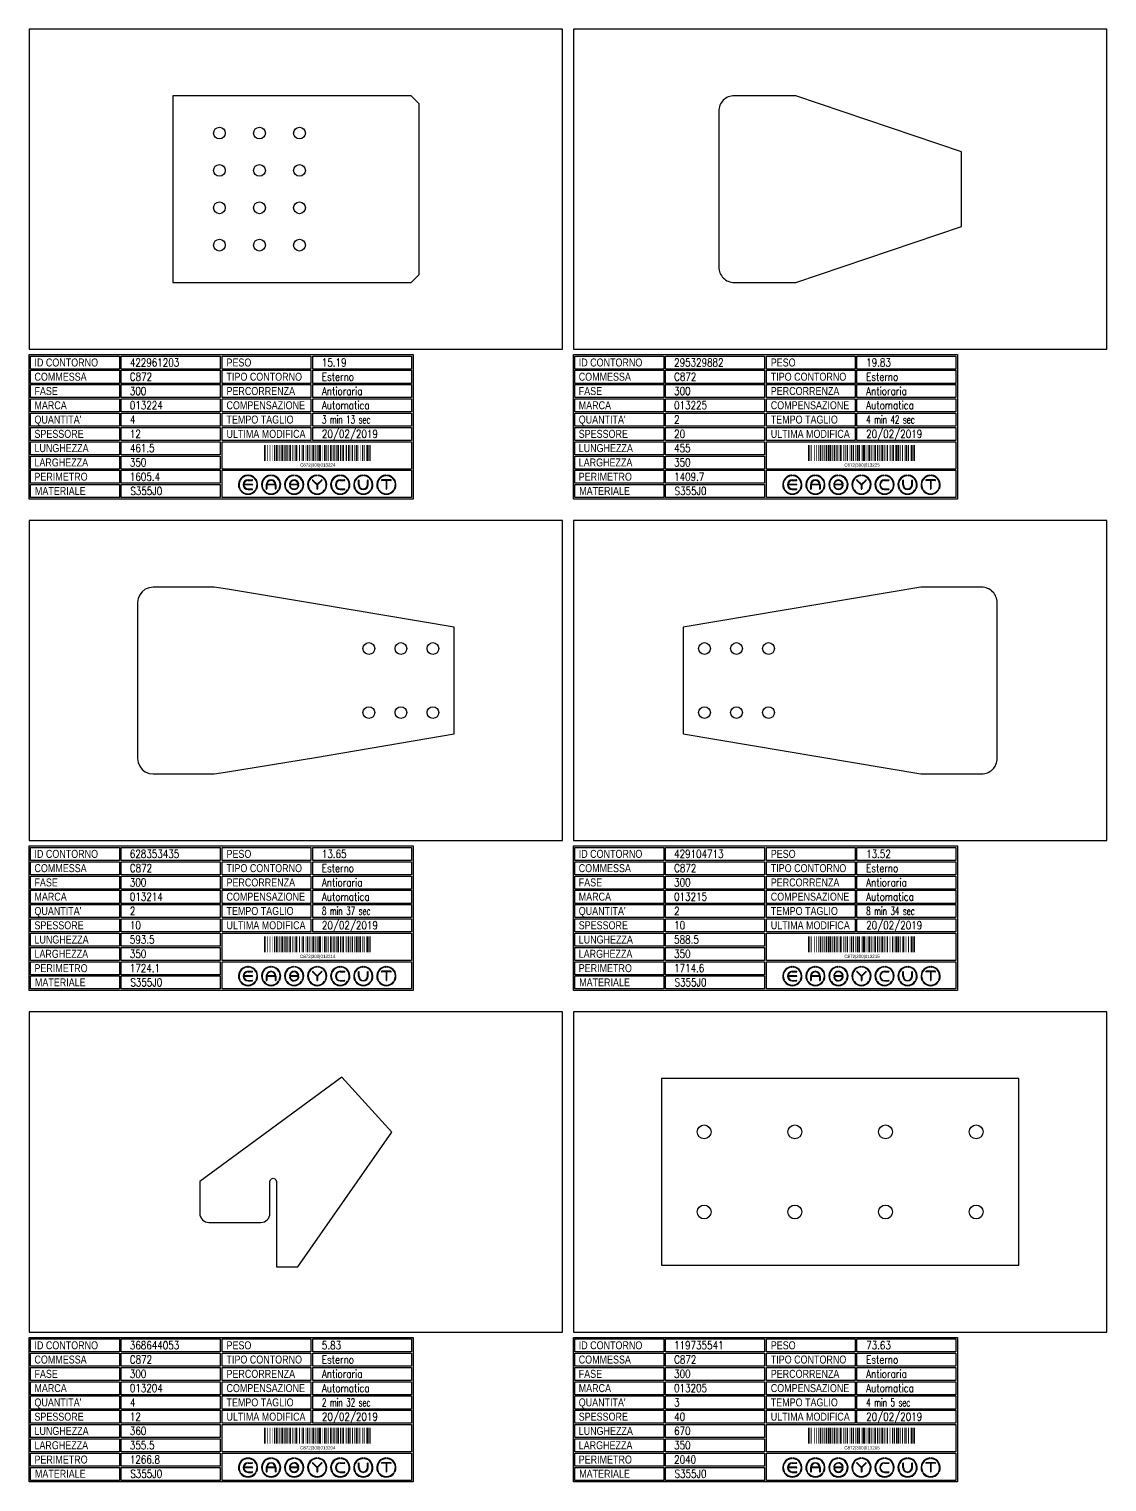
# Model space of a CAD drawing. Header units: millimetres. Extents: x 10000 to 55964, y 10000 to 31380.
# Drawn here: x 17140 to 19160, y 25894 to 28617 of the extents above; entities that cross this region are included whole.
import ezdxf
from ezdxf.enums import TextEntityAlignment as Align

# ---------------------------------------------------------------- set-up
doc = ezdxf.new("R2010")
doc.units = ezdxf.units.MM
doc.styles.add('EasyCutStyle', font='romans.shx', dxfattribs={"width": 0.8})
doc.styles.add('EasyCutStyle1', font='arial.ttf', dxfattribs={"width": 0.8})
doc.styles.get("Standard").update_dxf_attribs({"font": 'arial.ttf'})

# ---------------------------------------------------------------- blocks, each defined once
blk = doc.blocks.new('BlockShape01')
at = {"color": 253}
blk.add_lwpolyline([(0, 0), (720, 0), (720, -271), (0, -271)], close=True, dxfattribs=at)
at = {"color": 2}
for points in [[(3, -2.9), (169.3, -2.9), (169.3, -27.3), (3, -27.3)], [(3, -2.9), (169.3, -2.9), (169.3, -27.3), (3, -27.3)], [(361.9, -2.9), (528.3, -2.9), (528.3, -27.3), (361.9, -27.3)], [(3, -29.6), (169.3, -29.6), (169.3, -54), (3, -54)], [(361.9, -29.6), (528.3, -29.6), (528.3, -54), (361.9, -54)], [(3, -56.4), (169.3, -56.4), (169.3, -80.8), (3, -80.8)], [(361.9, -56.4), (528.3, -56.4), (528.3, -80.8), (361.9, -80.8)], [(3, -83.1), (169.3, -83.1), (169.3, -107.6), (3, -107.6)], [(361.9, -83.1), (528.3, -83.1), (528.3, -107.6), (361.9, -107.6)], [(3, -109.9), (169.3, -109.9), (169.3, -134.3), (3, -134.3)], [(361.9, -109.9), (528.3, -109.9), (528.3, -134.3), (361.9, -134.3)], [(3, -136.7), (169.3, -136.7), (169.3, -161.1), (3, -161.1)], [(361.9, -136.7), (528.3, -136.7), (528.3, -161.1), (361.9, -161.1)], [(3, -163.4), (169.3, -163.4), (169.3, -187.9), (3, -187.9)], [(3, -190.2), (169.3, -190.2), (169.3, -214.6), (3, -214.6)], [(3, -217), (169.3, -217), (169.3, -241.4), (3, -241.4)], [(3, -243.7), (169.3, -243.7), (169.3, -268.1), (3, -268.1)]]:
    blk.add_lwpolyline(points, close=True, dxfattribs=at)
at = {"color": 1}
for points in [[(172.7, -2.9), (358.1, -2.9), (358.1, -27.3), (172.7, -27.3)], [(531.6, -2.9), (717, -2.9), (717, -27.3), (531.6, -27.3)], [(172.7, -29.6), (358.1, -29.6), (358.1, -54), (172.7, -54)], [(531.6, -29.6), (717, -29.6), (717, -54), (531.6, -54)], [(172.7, -56.4), (358.1, -56.4), (358.1, -80.8), (172.7, -80.8)], [(531.6, -56.4), (717, -56.4), (717, -80.8), (531.6, -80.8)], [(172.7, -83.1), (358.1, -83.1), (358.1, -107.6), (172.7, -107.6)], [(531.6, -83.1), (717, -83.1), (717, -107.6), (531.6, -107.6)], [(172.7, -109.9), (358.1, -109.9), (358.1, -134.3), (172.7, -134.3)], [(531.6, -109.9), (717, -109.9), (717, -134.3), (531.6, -134.3)], [(172.7, -136.7), (358.1, -136.7), (358.1, -161.1), (172.7, -161.1)], [(531.6, -136.7), (717, -136.7), (717, -161.1), (531.6, -161.1)], [(172.7, -163.4), (358.1, -163.4), (358.1, -187.9), (172.7, -187.9)], [(172.7, -190.2), (358.1, -190.2), (358.1, -214.6), (172.7, -214.6)], [(361.9, -163.4), (717, -163.4), (717, -214.6), (361.9, -214.6)], [(172.7, -217), (358.1, -217), (358.1, -241.4), (172.7, -241.4)], [(361.9, -217), (717, -217), (717, -268.1), (361.9, -268.1)], [(172.7, -243.7), (358.1, -243.7), (358.1, -268.1), (172.7, -268.1)]]:
    blk.add_lwpolyline(points, close=True, dxfattribs=at)
at = {"color": 161, "style": 'EasyCutStyle1', "width": 0.8}
for s, p in [('ID CONTORNO', (10.1, -22.4)), ('PESO', (370, -22.4)), ('COMMESSA', (10.1, -49.1)), ('TIPO CONTORNO', (370, -49.1)), ('FASE', (10.1, -75.9)), ('PERCORRENZA', (370, -75.9)), ('MARCA', (10.1, -102.6)), ('COMPENSAZIONE', (370, -102.6)), ("QUANTITA'", (10.1, -129.4)), ('TEMPO TAGLIO', (370, -129.4)), ('SPESSORE', (10.1, -156.2)), ('ULTIMA MODIFICA', (370, -156.2)), ('LUNGHEZZA', (10.1, -182.9)), ('LARGHEZZA', (10.1, -209.7)), ('PERIMETRO', (10.1, -236.5)), ('MATERIALE', (11, -263.2))]:
    blk.add_text(s, height=15, dxfattribs=at).set_placement(p)
at = {"style": 'EasyCutStyle'}
for tag, p, width in [('IDSHAPE', (188.9, -22.4), 0.8), ('WEIGTHSHAPE', (548.8, -22.4), 0.8), ('ORDERSHAPE', (188.9, -49.1), 0.8), ('TYPESHAPE', (548.8, -49.1), 0.8), ('PHASESHAPE', (188.9, -75.9), 0.8), ('JOUSHAPE', (548.8, -75.9), 0.8), ('MKSHAPE', (188.9, -102.6), 0.8), ('COMPSHAPE', (548.8, -102.6), 0.8), ('QTASHAPE', (188.9, -129.4), 0.8), ('TIMECUTSHAPE', (548.8, -129.4), 0.65), ('TKSHAPE', (188.9, -156.2), 0.8), ('LASTMODIFYSHAPE', (548.8, -156.2), 0.8), ('LENGTHSHAPE', (188.9, -182.9), 0.8), ('HEIGHTSHAPE', (188.9, -209.7), 0.8), ('PERIMETERSHAPE', (188.9, -236.5), 0.8), ('MATSHAPE', (189.8, -263.2), 0.8)]:
    blk.add_attdef(tag, p, '', height=15, dxfattribs=dict(at, width=width))
blk = doc.blocks.new('Logo')
for color, points in [(140, [(-144.9, -7.2, -1), (-145.9, -7.6, -0.520567), (-131.2, 17.9, -1), (-131.1, 16.9, 0.520567)]), (256, [(-121.7, 0.5), (-137.5, 0.5, -0.394366), (-129.6, 7.9), (-121.7, 7.9, 1), (-121.7, 9), (-129.6, 9, 1), (-129.6, -9), (-121.7, -9, 1), (-121.7, -7.9), (-129.6, -7.9, -0.394366), (-137.5, -0.5), (-121.7, -0.5, 1)]), (140, [(-114.3, -7.2, 1), (-113.3, -7.6, 0.520567), (-128, 17.9, 0.916853), (-128.2, 16.9, 0.043377), (-128.1, 16.9, -0.520567)]), (140, [(-101.7, -7.2, -1), (-102.7, -7.6, -0.520567), (-88, 17.9, -1), (-87.9, 16.9, 0.520567)]), (140, [(-71.1, -7.2, 1), (-70.1, -7.6, 0.520567), (-84.8, 17.9, 1), (-84.9, 16.9, -0.520567)]), (140, [(-58.5, -7.2, -1), (-59.5, -7.6, -0.520567), (-44.8, 17.9, -1), (-44.7, 16.9, 0.520567)]), (256, [(-36.6, -0.5, -0.486114), (-35.5, -1.9, -0.776377), (-50.9, -2, 1), (-51.9, -2.3, 0.776377), (-34.5, -2.1, 0.486114), (-36.6, 0.5), (-49.8, 0.5, -0.486114), (-50.9, 1.9, -0.776377), (-35.5, 2, 1), (-34.5, 2.3, 0.776377), (-51.9, 2.1, 0.486114), (-49.8, -0.5)]), (140, [(-27.9, -7.2, 1), (-26.9, -7.6, 0.520567), (-41.6, 17.9, 1), (-41.7, 16.9, -0.520567)]), (140, [(-15.3, -7.2, -1), (-16.3, -7.6, -0.520567), (-1.6, 17.9, -1), (-1.5, 16.9, 0.520567)]), (256, [(0, 0.8), (-8.1, 8.8, 1), (-8.8, 8.1), (-0.5, -0.2), (-0.5, -7.9, 1), (0.5, -7.9), (0.5, -0.2), (8.8, 8.1, 1), (8.1, 8.8)]), (140, [(15.3, -7.2, 1), (16.3, -7.6, 0.520567), (1.6, 17.9, 1), (1.5, 16.9, -0.520567)]), (140, [(27.9, -7.2, -1), (26.9, -7.6, -0.520567), (41.6, 17.9, -1), (41.7, 16.9, 0.520567)]), (256, [(43.2, -9), (51.1, -9, 1), (51.1, -7.9), (43.2, -7.9, -1), (43.2, 7.9), (51.1, 7.9, 1), (51.1, 9), (43.2, 9, 1)]), (140, [(58.5, -7.2, 1), (59.5, -7.6, 0.520567), (44.8, 17.9, 1), (44.7, 16.9, -0.520567)]), (140, [(71.1, -7.2, -1), (70.1, -7.6, -0.520567), (84.8, 17.9, -1), (84.9, 16.9, 0.520567)]), (256, [(78.5, 0), (78.5, 7.9, 1), (77.4, 7.9), (77.4, 0, 1), (95.4, 0), (95.4, 7.9, 1), (94.3, 7.9), (94.3, 0, -1)]), (140, [(101.7, -7.2, 1), (102.7, -7.6, 0.520567), (88, 17.9, 1), (87.9, 16.9, -0.520567)]), (140, [(114.3, -7.2, -1), (113.3, -7.6, -0.520567), (128, 17.9, -1), (128.1, 16.9, 0.520567)]), (256, [(121.1, 9, 1), (121.1, 7.9), (129.1, 7.9), (129.1, -7.9, 1), (130.1, -7.9), (130.1, 7.9), (138.1, 7.9, 1), (138.1, 9)]), (140, [(144.9, -7.2, 1), (145.9, -7.6, 0.520567), (131.2, 17.9, 1), (131.1, 16.9, -0.520567)]), (140, [(-114.9, -10.3, 1), (-115.7, -9.7, -0.520567), (-143.5, -9.7, 1), (-144.3, -10.3, 0.520567)]), (140, [(-71.7, -10.3, 1), (-72.5, -9.7, -0.520567), (-100.3, -9.7, 1), (-101.1, -10.3, 0.520567)]), (140, [(-28.5, -10.3, 1), (-29.3, -9.7, -0.520567), (-57.1, -9.7, 1), (-57.9, -10.3, 0.520567)]), (140, [(14.7, -10.3, 1), (13.9, -9.7, -0.520567), (-13.9, -9.7, 1), (-14.7, -10.3, 0.520567)]), (140, [(57.9, -10.3, 1), (57.1, -9.7, -0.520567), (29.3, -9.7, 1), (28.5, -10.3, 0.520567)]), (140, [(101.1, -10.3, 1), (100.3, -9.7, -0.520567), (72.5, -9.7, 1), (71.7, -10.3, 0.520567)]), (140, [(144.3, -10.3, 1), (143.5, -9.7, -0.520567), (115.7, -9.7, 1), (114.9, -10.3, 0.520567)])]:
    blk.add_hatch(color=color).paths.add_polyline_path(points)
h = blk.add_hatch(color=256)
h.paths.add_polyline_path([(-78.5, -0.5), (-78.5, -7.9, 1), (-77.4, -7.9), (-77.4, 0, 1), (-95.4, 0), (-95.4, -7.9, 1), (-94.3, -7.9), (-94.3, -0.5)])
h.paths.add_polyline_path([(-94.3, 0.5, -0.933992), (-78.5, 0.5)], flags=16)
for p, q in [((-121.7, 0.5), (-137.5, 0.5)), ((-129.6, 9), (-121.7, 9)), ((-129.6, 7.9), (-121.7, 7.9)), ((-95.4, 0), (-95.4, -7.9)), ((-78.5, 0.5), (-94.3, 0.5)), ((-77.4, 0), (-77.4, -7.9)), ((-36.6, 0.5), (-49.8, 0.5)), ((-0.5, -0.2), (-8.8, 8.1)), ((0, 0.8), (-8.1, 8.8)), ((0, 0.8), (8.1, 8.8)), ((0.5, -0.2), (8.8, 8.1)), ((43.2, 9), (51.1, 9)), ((43.2, 7.9), (51.1, 7.9)), ((77.4, 0), (77.4, 7.9)), ((78.5, 0), (78.5, 7.9)), ((94.3, 0), (94.3, 7.9)), ((95.4, 0), (95.4, 7.9)), ((138.1, 9), (121.1, 9)), ((129.1, 7.9), (121.1, 7.9)), ((129.1, 7.9), (129.1, -7.9)), ((130.1, 7.9), (130.1, -7.9)), ((138.1, 7.9), (130.1, 7.9)), ((-121.7, -0.5), (-137.5, -0.5)), ((-129.6, -7.9), (-121.7, -7.9)), ((-129.6, -9), (-121.7, -9)), ((-94.3, -0.5), (-94.3, -7.9)), ((-78.5, -0.5), (-94.3, -0.5)), ((-78.5, -0.5), (-78.5, -7.9)), ((-36.6, -0.5), (-49.8, -0.5)), ((-0.5, -0.2), (-0.5, -7.9)), ((0.5, -0.2), (0.5, -7.9)), ((43.2, -7.9), (51.1, -7.9)), ((43.2, -9), (51.1, -9))]:
    blk.add_line(p, q)
at = {"color": 140}
for centre, radius, start, end in [((-129.6, 0), 18, 95, 205), ((-129.6, 0), 16.9, 95, 205), ((-131.1, 17.4), 0.54, 275, 95), ((-128.1, 17.4), 0.54, 85, 265), ((-129.6, 0), 16.9, 335, 85), ((-129.6, 0), 18, 335, 85), ((-86.4, 0), 18, 95, 205), ((-86.4, 0), 16.9, 95, 205), ((-87.9, 17.4), 0.54, 275, 95), ((-84.9, 17.4), 0.54, 85, 265), ((-86.4, 0), 16.9, 335, 85), ((-86.4, 0), 18, 335, 85), ((-43.2, 0), 18, 95, 205), ((-43.2, 0), 16.9, 95, 205), ((-44.7, 17.4), 0.54, 275, 95), ((-41.7, 17.4), 0.54, 85, 265), ((-43.2, 0), 16.9, 335, 85), ((-43.2, 0), 18, 335, 85), ((0, 0), 18, 95, 205), ((0, 0), 16.9, 95, 205), ((-1.5, 17.4), 0.54, 275, 95), ((1.5, 17.4), 0.54, 85, 265), ((0, 0), 16.9, 335, 85), ((0, 0), 18, 335, 85), ((43.2, 0), 18, 95, 205), ((43.2, 0), 16.9, 95, 205), ((41.7, 17.4), 0.54, 275, 95), ((44.7, 17.4), 0.54, 85, 265), ((43.2, 0), 16.9, 335, 85), ((43.2, 0), 18, 335, 85), ((86.4, 0), 18, 95, 205), ((86.4, 0), 16.9, 95, 205), ((84.9, 17.4), 0.54, 275, 95), ((87.9, 17.4), 0.54, 85, 265), ((86.4, 0), 16.9, 335, 85), ((86.4, 0), 18, 335, 85), ((129.6, 0), 18, 95, 205), ((129.6, 0), 16.9, 95, 205), ((128.1, 17.4), 0.54, 275, 95), ((131.1, 17.4), 0.54, 85, 265), ((129.6, 0), 16.9, 335, 85), ((129.6, 0), 18, 335, 85), ((-145.4, -7.4), 0.54, 205, 25), ((-143.9, -10), 0.54, 35, 215), ((-129.6, 0), 18, 215, 325), ((-129.6, 0), 16.9, 215, 325), ((-115.3, -10), 0.54, 325, 145), ((-113.8, -7.4), 0.54, 155, 335), ((-102.2, -7.4), 0.54, 205, 25), ((-100.7, -10), 0.54, 35, 215), ((-86.4, 0), 18, 215, 325), ((-86.4, 0), 16.9, 215, 325), ((-72.1, -10), 0.54, 325, 145), ((-70.6, -7.4), 0.54, 155, 335), ((-59, -7.4), 0.54, 205, 25), ((-57.5, -10), 0.54, 35, 215), ((-43.2, 0), 18, 215, 325), ((-43.2, 0), 16.9, 215, 325), ((-28.9, -10), 0.54, 325, 145), ((-27.4, -7.4), 0.54, 155, 335), ((-15.8, -7.4), 0.54, 205, 25), ((-14.3, -10), 0.54, 35, 215), ((0, 0), 18, 215, 325), ((0, 0), 16.9, 215, 325), ((14.3, -10), 0.54, 325, 145), ((15.8, -7.4), 0.54, 155, 335), ((27.4, -7.4), 0.54, 205, 25), ((28.9, -10), 0.54, 35, 215), ((43.2, 0), 18, 215, 325), ((43.2, 0), 16.9, 215, 325), ((57.5, -10), 0.54, 325, 145), ((59, -7.4), 0.54, 155, 335), ((70.6, -7.4), 0.54, 205, 25), ((72.1, -10), 0.54, 35, 215), ((86.4, 0), 18, 215, 325), ((86.4, 0), 16.9, 215, 325), ((100.7, -10), 0.54, 325, 145), ((102.2, -7.4), 0.54, 155, 335), ((113.8, -7.4), 0.54, 205, 25), ((115.3, -10), 0.54, 35, 215), ((129.6, 0), 18, 215, 325), ((129.6, 0), 16.9, 215, 325), ((143.9, -10), 0.54, 325, 145), ((145.4, -7.4), 0.54, 155, 335)]:
    blk.add_arc(centre, radius, start, end, dxfattribs=at)
for centre, radius, start, end in [((-129.6, 0), 9, 90, 270), ((-129.6, 0), 7.92, 90, 176.0904), ((-121.7, 8.5), 0.54, 270, 90), ((-121.7, 0), 0.54, 270, 90), ((-86.4, 0), 9, 0, 180), ((-86.4, 0), 7.92, 3.9096, 176.0904), ((-49.8, 1.6), 2.16, 166.2998, 270), ((-43.2, 0), 9, 15, 166.2998), ((-43.2, 0), 7.92, 15, 166.2998), ((-49.8, 1.6), 1.08, 166.2998, 270), ((-36.6, -1.6), 2.16, 346.2998, 90), ((-35, 2.2), 0.54, 195, 15), ((-8.5, 8.5), 0.54, 45, 225), ((8.5, 8.5), 0.54, 315, 135), ((43.2, 0), 9, 90, 270), ((43.2, 0), 7.92, 90, 270), ((51.1, 8.5), 0.54, 270, 90), ((77.9, 7.9), 0.54, 0, 180), ((86.4, 0), 9, 180, 0), ((86.4, 0), 7.92, 180, 0), ((94.9, 7.9), 0.54, 0, 180), ((121.1, 8.5), 0.54, 90, 270), ((138.1, 8.5), 0.54, 270, 90), ((-129.6, 0), 7.92, 183.9096, 270), ((-121.7, -8.5), 0.54, 270, 90), ((-94.9, -7.9), 0.54, 180, 0), ((-77.9, -7.9), 0.54, 180, 0), ((-51.4, -2.2), 0.54, 15, 195), ((-43.2, 0), 9, 195, 346.2998), ((-43.2, 0), 7.92, 195, 346.2998), ((-36.6, -1.6), 1.08, 346.2998, 90), ((0, -7.9), 0.54, 180, 0), ((51.1, -8.5), 0.54, 270, 90), ((129.6, -7.9), 0.54, 180, 0)]:
    blk.add_arc(centre, radius, start, end)
blk = doc.blocks.new('368644053_128', base_point=(220, -342.25))
at = {"linetype": 'Continuous'}
for points, const_width in [([(221, -342.25), (221, -312.25)], 2), ([(223.5, -342.25), (223.5, -312.25)], 1), ([(226.5, -342.25), (226.5, -312.25)], 1), ([(231.5, -342.25), (231.5, -312.25)], 1), ([(235.5, -342.25), (235.5, -312.25)], 1), ([(240, -342.25), (240, -312.25)], 2), ([(243.5, -342.25), (243.5, -312.25)], 3), ([(246.5, -342.25), (246.5, -312.25)], 1), ([(250, -342.25), (250, -312.25)], 2), ([(254.5, -342.25), (254.5, -312.25)], 3), ([(258, -342.25), (258, -312.25)], 2), ([(261.5, -342.25), (261.5, -312.25)], 3), ([(265, -342.25), (265, -312.25)], 2), ([(269.5, -342.25), (269.5, -312.25)], 3), ([(273.5, -342.25), (273.5, -312.25)], 1), ([(275.5, -342.25), (275.5, -312.25)], 1), ([(277.5, -342.25), (277.5, -312.25)], 1), ([(281, -342.25), (281, -312.25)], 4), ([(287, -342.25), (287, -312.25)], 2), ([(290.5, -342.25), (290.5, -312.25)], 1), ([(293.5, -342.25), (293.5, -312.25)], 3), ([(297.5, -342.25), (297.5, -312.25)], 1), ([(301.5, -342.25), (301.5, -312.25)], 3), ([(305, -342.25), (305, -312.25)], 2), ([(308.5, -342.25), (308.5, -312.25)], 1), ([(312.5, -342.25), (312.5, -312.25)], 3), ([(316, -342.25), (316, -312.25)], 2), ([(319.5, -342.25), (319.5, -312.25)], 1), ([(321.5, -342.25), (321.5, -312.25)], 1), ([(325, -342.25), (325, -312.25)], 4), ([(330.5, -342.25), (330.5, -312.25)], 1), ([(334.5, -342.25), (334.5, -312.25)], 3), ([(338, -342.25), (338, -312.25)], 2), ([(341.5, -342.25), (341.5, -312.25)], 1), ([(345.5, -342.25), (345.5, -312.25)], 3), ([(350, -342.25), (350, -312.25)], 2), ([(353, -342.25), (353, -312.25)], 2), ([(356.5, -342.25), (356.5, -312.25)], 1), ([(359.5, -342.25), (359.5, -312.25)], 3), ([(364, -342.25), (364, -312.25)], 2), ([(368.5, -342.25), (368.5, -312.25)], 3), ([(372.5, -342.25), (372.5, -312.25)], 1), ([(374.5, -342.25), (374.5, -312.25)], 1), ([(378.5, -342.25), (378.5, -312.25)], 3), ([(382, -342.25), (382, -312.25)], 2), ([(386, -342.25), (386, -312.25)], 2), ([(389.5, -342.25), (389.5, -312.25)], 1), ([(393.5, -342.25), (393.5, -312.25)], 3), ([(396.5, -342.25), (396.5, -312.25)], 1), ([(400, -342.25), (400, -312.25)], 2), ([(404.5, -342.25), (404.5, -312.25)], 1), ([(408, -342.25), (408, -312.25)], 2), ([(413.5, -342.25), (413.5, -312.25)], 3), ([(416.5, -342.25), (416.5, -312.25)], 1), ([(419, -342.25), (419, -312.25)], 2)]:
    blk.add_lwpolyline(points, dxfattribs=dict(at, const_width=const_width))
blk.add_text('C872|300|013204', height=6).set_placement((321, -352.75), align=Align.CENTER)
blk = doc.blocks.new('119735541_128', base_point=(375, -345))
at = {"linetype": 'Continuous'}
for points, const_width in [([(376, -345), (376, -315)], 2), ([(378.5, -345), (378.5, -315)], 1), ([(381.5, -345), (381.5, -315)], 1), ([(386.5, -345), (386.5, -315)], 1), ([(390.5, -345), (390.5, -315)], 1), ([(395, -345), (395, -315)], 2), ([(398.5, -345), (398.5, -315)], 3), ([(401.5, -345), (401.5, -315)], 1), ([(405, -345), (405, -315)], 2), ([(409.5, -345), (409.5, -315)], 3), ([(413, -345), (413, -315)], 2), ([(416.5, -345), (416.5, -315)], 3), ([(420, -345), (420, -315)], 2), ([(424.5, -345), (424.5, -315)], 3), ([(428.5, -345), (428.5, -315)], 1), ([(430.5, -345), (430.5, -315)], 1), ([(432.5, -345), (432.5, -315)], 1), ([(436, -345), (436, -315)], 4), ([(442, -345), (442, -315)], 2), ([(445.5, -345), (445.5, -315)], 1), ([(448.5, -345), (448.5, -315)], 3), ([(452.5, -345), (452.5, -315)], 1), ([(456.5, -345), (456.5, -315)], 3), ([(460, -345), (460, -315)], 2), ([(463.5, -345), (463.5, -315)], 1), ([(467.5, -345), (467.5, -315)], 3), ([(471, -345), (471, -315)], 2), ([(474.5, -345), (474.5, -315)], 1), ([(476.5, -345), (476.5, -315)], 1), ([(480, -345), (480, -315)], 4), ([(485.5, -345), (485.5, -315)], 1), ([(489.5, -345), (489.5, -315)], 3), ([(493, -345), (493, -315)], 2), ([(496.5, -345), (496.5, -315)], 1), ([(500.5, -345), (500.5, -315)], 3), ([(505, -345), (505, -315)], 2), ([(508, -345), (508, -315)], 2), ([(511.5, -345), (511.5, -315)], 1), ([(514.5, -345), (514.5, -315)], 3), ([(519, -345), (519, -315)], 2), ([(523.5, -345), (523.5, -315)], 3), ([(527.5, -345), (527.5, -315)], 1), ([(529.5, -345), (529.5, -315)], 1), ([(533.5, -345), (533.5, -315)], 3), ([(537, -345), (537, -315)], 2), ([(541, -345), (541, -315)], 2), ([(544.5, -345), (544.5, -315)], 3), ([(548.5, -345), (548.5, -315)], 1), ([(552, -345), (552, -315)], 2), ([(556.5, -345), (556.5, -315)], 3), ([(559.5, -345), (559.5, -315)], 1), ([(563, -345), (563, -315)], 2), ([(568.5, -345), (568.5, -315)], 3), ([(571.5, -345), (571.5, -315)], 1), ([(574, -345), (574, -315)], 2)]:
    blk.add_lwpolyline(points, dxfattribs=dict(at, const_width=const_width))
blk.add_text('C872|300|013205', height=6).set_placement((476, -355.5), align=Align.CENTER)
blk = doc.blocks.new('628353435_128', base_point=(336.75, -345))
at = {"linetype": 'Continuous'}
for points, const_width in [([(337.75, -345), (337.75, -315)], 2), ([(340.25, -345), (340.25, -315)], 1), ([(343.25, -345), (343.25, -315)], 1), ([(348.25, -345), (348.25, -315)], 1), ([(352.25, -345), (352.25, -315)], 1), ([(356.75, -345), (356.75, -315)], 2), ([(360.25, -345), (360.25, -315)], 3), ([(363.25, -345), (363.25, -315)], 1), ([(366.75, -345), (366.75, -315)], 2), ([(371.25, -345), (371.25, -315)], 3), ([(374.75, -345), (374.75, -315)], 2), ([(378.25, -345), (378.25, -315)], 3), ([(381.75, -345), (381.75, -315)], 2), ([(386.25, -345), (386.25, -315)], 3), ([(390.25, -345), (390.25, -315)], 1), ([(392.25, -345), (392.25, -315)], 1), ([(394.25, -345), (394.25, -315)], 1), ([(397.75, -345), (397.75, -315)], 4), ([(403.75, -345), (403.75, -315)], 2), ([(407.25, -345), (407.25, -315)], 1), ([(410.25, -345), (410.25, -315)], 3), ([(414.25, -345), (414.25, -315)], 1), ([(418.25, -345), (418.25, -315)], 3), ([(421.75, -345), (421.75, -315)], 2), ([(425.25, -345), (425.25, -315)], 1), ([(429.25, -345), (429.25, -315)], 3), ([(432.75, -345), (432.75, -315)], 2), ([(436.25, -345), (436.25, -315)], 1), ([(438.25, -345), (438.25, -315)], 1), ([(441.75, -345), (441.75, -315)], 4), ([(447.25, -345), (447.25, -315)], 1), ([(451.25, -345), (451.25, -315)], 3), ([(454.75, -345), (454.75, -315)], 2), ([(458.25, -345), (458.25, -315)], 1), ([(462.25, -345), (462.25, -315)], 3), ([(466.75, -345), (466.75, -315)], 2), ([(469.75, -345), (469.75, -315)], 2), ([(473.25, -345), (473.25, -315)], 1), ([(476.25, -345), (476.25, -315)], 3), ([(480.75, -345), (480.75, -315)], 2), ([(485.25, -345), (485.25, -315)], 3), ([(489.25, -345), (489.25, -315)], 1), ([(491.25, -345), (491.25, -315)], 1), ([(495.25, -345), (495.25, -315)], 3), ([(499.75, -345), (499.75, -315)], 2), ([(502.75, -345), (502.75, -315)], 2), ([(506.25, -345), (506.25, -315)], 1), ([(510.25, -345), (510.25, -315)], 3), ([(513.75, -345), (513.75, -315)], 2), ([(517.25, -345), (517.25, -315)], 3), ([(521.25, -345), (521.25, -315)], 1), ([(524.75, -345), (524.75, -315)], 2), ([(530.25, -345), (530.25, -315)], 3), ([(533.25, -345), (533.25, -315)], 1), ([(535.75, -345), (535.75, -315)], 2)]:
    blk.add_lwpolyline(points, dxfattribs=dict(at, const_width=const_width))
blk.add_text('C872|300|013214', height=6).set_placement((437.75, -355.5), align=Align.CENTER)
blk = doc.blocks.new('429104713_128', base_point=(334.25, -345))
at = {"linetype": 'Continuous'}
for points, const_width in [([(335.25, -345), (335.25, -315)], 2), ([(337.75, -345), (337.75, -315)], 1), ([(340.75, -345), (340.75, -315)], 1), ([(345.75, -345), (345.75, -315)], 1), ([(349.75, -345), (349.75, -315)], 1), ([(354.25, -345), (354.25, -315)], 2), ([(357.75, -345), (357.75, -315)], 3), ([(360.75, -345), (360.75, -315)], 1), ([(364.25, -345), (364.25, -315)], 2), ([(368.75, -345), (368.75, -315)], 3), ([(372.25, -345), (372.25, -315)], 2), ([(375.75, -345), (375.75, -315)], 3), ([(379.25, -345), (379.25, -315)], 2), ([(383.75, -345), (383.75, -315)], 3), ([(387.75, -345), (387.75, -315)], 1), ([(389.75, -345), (389.75, -315)], 1), ([(391.75, -345), (391.75, -315)], 1), ([(395.25, -345), (395.25, -315)], 4), ([(401.25, -345), (401.25, -315)], 2), ([(404.75, -345), (404.75, -315)], 1), ([(407.75, -345), (407.75, -315)], 3), ([(411.75, -345), (411.75, -315)], 1), ([(415.75, -345), (415.75, -315)], 3), ([(419.25, -345), (419.25, -315)], 2), ([(422.75, -345), (422.75, -315)], 1), ([(426.75, -345), (426.75, -315)], 3), ([(430.25, -345), (430.25, -315)], 2), ([(433.75, -345), (433.75, -315)], 1), ([(435.75, -345), (435.75, -315)], 1), ([(439.25, -345), (439.25, -315)], 4), ([(444.75, -345), (444.75, -315)], 1), ([(448.75, -345), (448.75, -315)], 3), ([(452.25, -345), (452.25, -315)], 2), ([(455.75, -345), (455.75, -315)], 1), ([(459.75, -345), (459.75, -315)], 3), ([(464.25, -345), (464.25, -315)], 2), ([(467.25, -345), (467.25, -315)], 2), ([(470.75, -345), (470.75, -315)], 1), ([(473.75, -345), (473.75, -315)], 3), ([(478.25, -345), (478.25, -315)], 2), ([(482.75, -345), (482.75, -315)], 3), ([(486.75, -345), (486.75, -315)], 1), ([(488.75, -345), (488.75, -315)], 1), ([(492.75, -345), (492.75, -315)], 3), ([(497.25, -345), (497.25, -315)], 2), ([(500.25, -345), (500.25, -315)], 2), ([(503.75, -345), (503.75, -315)], 3), ([(507.75, -345), (507.75, -315)], 1), ([(510.75, -345), (510.75, -315)], 1), ([(513.25, -345), (513.25, -315)], 2), ([(517.75, -345), (517.75, -315)], 1), ([(522.25, -345), (522.25, -315)], 2), ([(527.75, -345), (527.75, -315)], 3), ([(530.75, -345), (530.75, -315)], 1), ([(533.25, -345), (533.25, -315)], 2)]:
    blk.add_lwpolyline(points, dxfattribs=dict(at, const_width=const_width))
blk.add_text('C872|300|013215', height=6).set_placement((435.25, -355.5), align=Align.CENTER)
blk = doc.blocks.new('422961203_128', base_point=(270.75, -345))
at = {"linetype": 'Continuous'}
for points, const_width in [([(271.75, -345), (271.75, -315)], 2), ([(274.25, -345), (274.25, -315)], 1), ([(277.25, -345), (277.25, -315)], 1), ([(282.25, -345), (282.25, -315)], 1), ([(286.25, -345), (286.25, -315)], 1), ([(290.75, -345), (290.75, -315)], 2), ([(294.25, -345), (294.25, -315)], 3), ([(297.25, -345), (297.25, -315)], 1), ([(300.75, -345), (300.75, -315)], 2), ([(305.25, -345), (305.25, -315)], 3), ([(308.75, -345), (308.75, -315)], 2), ([(312.25, -345), (312.25, -315)], 3), ([(315.75, -345), (315.75, -315)], 2), ([(320.25, -345), (320.25, -315)], 3), ([(324.25, -345), (324.25, -315)], 1), ([(326.25, -345), (326.25, -315)], 1), ([(328.25, -345), (328.25, -315)], 1), ([(331.75, -345), (331.75, -315)], 4), ([(337.75, -345), (337.75, -315)], 2), ([(341.25, -345), (341.25, -315)], 1), ([(344.25, -345), (344.25, -315)], 3), ([(348.25, -345), (348.25, -315)], 1), ([(352.25, -345), (352.25, -315)], 3), ([(355.75, -345), (355.75, -315)], 2), ([(359.25, -345), (359.25, -315)], 1), ([(363.25, -345), (363.25, -315)], 3), ([(366.75, -345), (366.75, -315)], 2), ([(370.25, -345), (370.25, -315)], 1), ([(372.25, -345), (372.25, -315)], 1), ([(375.75, -345), (375.75, -315)], 4), ([(381.25, -345), (381.25, -315)], 1), ([(385.25, -345), (385.25, -315)], 3), ([(388.75, -345), (388.75, -315)], 2), ([(392.25, -345), (392.25, -315)], 1), ([(396.25, -345), (396.25, -315)], 3), ([(400.75, -345), (400.75, -315)], 2), ([(403.75, -345), (403.75, -315)], 2), ([(407.25, -345), (407.25, -315)], 1), ([(410.25, -345), (410.25, -315)], 3), ([(414.75, -345), (414.75, -315)], 2), ([(419.25, -345), (419.25, -315)], 3), ([(423.25, -345), (423.25, -315)], 1), ([(425.75, -345), (425.75, -315)], 2), ([(430.25, -345), (430.25, -315)], 3), ([(434.25, -345), (434.25, -315)], 1), ([(436.75, -345), (436.75, -315)], 2), ([(440.25, -345), (440.25, -315)], 1), ([(444.25, -345), (444.25, -315)], 3), ([(447.25, -345), (447.25, -315)], 1), ([(451.25, -345), (451.25, -315)], 1), ([(455.75, -345), (455.75, -315)], 2), ([(458.75, -345), (458.75, -315)], 2), ([(464.25, -345), (464.25, -315)], 3), ([(467.25, -345), (467.25, -315)], 1), ([(469.75, -345), (469.75, -315)], 2)]:
    blk.add_lwpolyline(points, dxfattribs=dict(at, const_width=const_width))
blk.add_text('C872|300|013224', height=6).set_placement((371.75, -355.5), align=Align.CENTER)
blk = doc.blocks.new('295329882_128', base_point=(267.5, -345))
at = {"linetype": 'Continuous'}
for points, const_width in [([(268.5, -345), (268.5, -315)], 2), ([(271, -345), (271, -315)], 1), ([(274, -345), (274, -315)], 1), ([(279, -345), (279, -315)], 1), ([(283, -345), (283, -315)], 1), ([(287.5, -345), (287.5, -315)], 2), ([(291, -345), (291, -315)], 3), ([(294, -345), (294, -315)], 1), ([(297.5, -345), (297.5, -315)], 2), ([(302, -345), (302, -315)], 3), ([(305.5, -345), (305.5, -315)], 2), ([(309, -345), (309, -315)], 3), ([(312.5, -345), (312.5, -315)], 2), ([(317, -345), (317, -315)], 3), ([(321, -345), (321, -315)], 1), ([(323, -345), (323, -315)], 1), ([(325, -345), (325, -315)], 1), ([(328.5, -345), (328.5, -315)], 4), ([(334.5, -345), (334.5, -315)], 2), ([(338, -345), (338, -315)], 1), ([(341, -345), (341, -315)], 3), ([(345, -345), (345, -315)], 1), ([(349, -345), (349, -315)], 3), ([(352.5, -345), (352.5, -315)], 2), ([(356, -345), (356, -315)], 1), ([(360, -345), (360, -315)], 3), ([(363.5, -345), (363.5, -315)], 2), ([(367, -345), (367, -315)], 1), ([(369, -345), (369, -315)], 1), ([(372.5, -345), (372.5, -315)], 4), ([(378, -345), (378, -315)], 1), ([(382, -345), (382, -315)], 3), ([(385.5, -345), (385.5, -315)], 2), ([(389, -345), (389, -315)], 1), ([(393, -345), (393, -315)], 3), ([(397.5, -345), (397.5, -315)], 2), ([(400.5, -345), (400.5, -315)], 2), ([(404, -345), (404, -315)], 1), ([(407, -345), (407, -315)], 3), ([(411.5, -345), (411.5, -315)], 2), ([(416, -345), (416, -315)], 3), ([(420, -345), (420, -315)], 1), ([(422.5, -345), (422.5, -315)], 2), ([(427, -345), (427, -315)], 3), ([(431, -345), (431, -315)], 1), ([(433.5, -345), (433.5, -315)], 2), ([(437, -345), (437, -315)], 3), ([(441, -345), (441, -315)], 1), ([(444.5, -345), (444.5, -315)], 2), ([(449, -345), (449, -315)], 1), ([(452, -345), (452, -315)], 3), ([(455.5, -345), (455.5, -315)], 2), ([(461, -345), (461, -315)], 3), ([(464, -345), (464, -315)], 1), ([(466.5, -345), (466.5, -315)], 2)]:
    blk.add_lwpolyline(points, dxfattribs=dict(at, const_width=const_width))
blk.add_text('C872|300|013225', height=6).set_placement((368.5, -355.5), align=Align.CENTER)

msp = doc.modelspace()

# ---------------------------------------------------------------- linework, layer by layer
for p, q in [((18140, 28617), (17140, 28617)), ((17140, 28617), (17140, 28017)), ((18140, 28017), (18140, 28617)), ((19160, 28617), (18160, 28617)), ((18160, 28617), (18160, 28017)), ((19160, 28017), (19160, 28617)), ((17140, 28017), (18140, 28017)), ((18160, 28017), (19160, 28017)), ((18140, 27696), (17140, 27696)), ((17140, 27696), (17140, 27096)), ((18140, 27096), (18140, 27696)), ((19160, 27696), (18160, 27696)), ((18160, 27696), (18160, 27096)), ((19160, 27096), (19160, 27696)), ((17140, 27096), (18140, 27096)), ((18160, 27096), (19160, 27096)), ((18140, 26775), (17140, 26775)), ((17140, 26775), (17140, 26175)), ((18140, 26175), (18140, 26775)), ((19160, 26775), (18160, 26775)), ((18160, 26775), (18160, 26175)), ((19160, 26175), (19160, 26775)), ((17140, 26175), (18140, 26175)), ((18160, 26175), (19160, 26175))]:
    msp.add_line(p, q)
at = {"color": 2}
for points in [[(17409.3, 28142), (17855.8, 28142), (17870.8, 28157), (17870.8, 28477), (17855.8, 28492), (17409.3, 28492)], [(17372.3, 27221), (17486.8, 27221), (17511.8, 27225), (17676.8, 27252), (17936.8, 27296), (17936.8, 27496), (17676.8, 27540), (17511.8, 27567), (17486.8, 27571), (17372.3, 27571), (17364.8, 27570), (17357.8, 27567), (17351.8, 27562.5), (17347.3, 27556.5), (17344.3, 27549.5), (17343.3, 27542), (17343.3, 27250), (17344.3, 27242.5), (17347.3, 27235.5), (17351.8, 27229.5), (17357.8, 27225), (17364.8, 27222)], [(18325, 26300), (18995, 26300), (18995, 26650), (18325, 26650)]]:
    msp.add_lwpolyline(points, close=True, dxfattribs=at)
for points in [[(18577, 28142), (18887.5, 28247), (18887.5, 28387), (18577, 28492), (18461.5, 28492, 0.414214), (18432.5, 28463), (18432.5, 28171, 0.414214), (18461.5, 28142)], [(18811.3, 27221), (18925.3, 27221, 0.414214), (18954.3, 27250), (18954.3, 27542, 0.414214), (18925.3, 27571), (18811.3, 27571), (18365.8, 27496), (18365.8, 27296)], [(17603.5, 26297.3), (17643.5, 26297.3), (17820, 26549.3), (17726, 26652.8), (17460, 26457.3), (17460, 26397.3, 0.414214), (17477, 26380.3), (17574.5, 26380.3, 0.414214), (17591.5, 26397.3), (17591.5, 26457.3), (17592.5, 26460.3), (17594.5, 26462.3), (17597.5, 26463.3), (17600.5, 26462.3), (17602.5, 26460.3), (17603.5, 26457.3)]]:
    msp.add_lwpolyline(points, format="xyb", close=True, dxfattribs=at)
at = {"color": 4}
for centre, radius in [((17496.8, 28422), 11), ((17571.8, 28422), 11), ((17646.8, 28422), 11), ((17496.8, 28352), 11), ((17571.8, 28352), 11), ((17646.8, 28352), 11), ((17496.8, 28282), 11), ((17571.8, 28282), 11), ((17646.8, 28282), 11), ((17496.8, 28212), 11), ((17571.8, 28212), 11), ((17646.8, 28212), 11), ((17776.8, 27456), 11), ((17836.8, 27456), 11), ((17896.8, 27456), 11), ((18405.8, 27456), 11), ((18465.8, 27456), 11), ((18525.8, 27456), 11), ((17776.8, 27336), 11), ((17836.8, 27336), 11), ((17896.8, 27336), 11), ((18405.8, 27336), 11), ((18465.8, 27336), 11), ((18525.8, 27336), 11), ((18405, 26550), 13), ((18575, 26550), 13), ((18745, 26550), 13), ((18915, 26550), 13), ((18405, 26400), 13), ((18575, 26400), 13), ((18745, 26400), 13), ((18915, 26400), 13)]:
    msp.add_circle(centre, radius, dxfattribs=at)

# ---------------------------------------------------------------- block references
for p, values in [((17140, 28007), {'IDSHAPE': '422961203', 'ORDERSHAPE': 'C872', 'PHASESHAPE': '300', 'MKSHAPE': '013224', 'TKSHAPE': '12', 'LENGTHSHAPE': '461.5', 'HEIGHTSHAPE': '350', 'MATSHAPE': 'S355J0', 'LASTMODIFYSHAPE': '20/02/2019', 'PERIMETERSHAPE': '1605.4', 'WEIGTHSHAPE': '15.19', 'TYPESHAPE': 'Esterno', 'JOUSHAPE': 'Antioraria', 'COMPSHAPE': 'Automatica', 'TIMECUTSHAPE': '3 min 13 sec', 'QTASHAPE': '4'}), ((18160, 28007), {'IDSHAPE': '295329882', 'ORDERSHAPE': 'C872', 'PHASESHAPE': '300', 'MKSHAPE': '013225', 'TKSHAPE': '20', 'LENGTHSHAPE': '455', 'HEIGHTSHAPE': '350', 'MATSHAPE': 'S355J0', 'LASTMODIFYSHAPE': '20/02/2019', 'PERIMETERSHAPE': '1409.7', 'WEIGTHSHAPE': '19.83', 'TYPESHAPE': 'Esterno', 'JOUSHAPE': 'Antioraria', 'COMPSHAPE': 'Automatica', 'TIMECUTSHAPE': '4 min 42 sec', 'QTASHAPE': '2'}), ((17140, 27086), {'IDSHAPE': '628353435', 'ORDERSHAPE': 'C872', 'PHASESHAPE': '300', 'MKSHAPE': '013214', 'TKSHAPE': '10', 'LENGTHSHAPE': '593.5', 'HEIGHTSHAPE': '350', 'MATSHAPE': 'S355J0', 'LASTMODIFYSHAPE': '20/02/2019', 'PERIMETERSHAPE': '1724.1', 'WEIGTHSHAPE': '13.65', 'TYPESHAPE': 'Esterno', 'JOUSHAPE': 'Antioraria', 'COMPSHAPE': 'Automatica', 'TIMECUTSHAPE': '8 min 37 sec', 'QTASHAPE': '2'}), ((18160, 27086), {'IDSHAPE': '429104713', 'ORDERSHAPE': 'C872', 'PHASESHAPE': '300', 'MKSHAPE': '013215', 'TKSHAPE': '10', 'LENGTHSHAPE': '588.5', 'HEIGHTSHAPE': '350', 'MATSHAPE': 'S355J0', 'LASTMODIFYSHAPE': '20/02/2019', 'PERIMETERSHAPE': '1714.6', 'WEIGTHSHAPE': '13.52', 'TYPESHAPE': 'Esterno', 'JOUSHAPE': 'Antioraria', 'COMPSHAPE': 'Automatica', 'TIMECUTSHAPE': '8 min 34 sec', 'QTASHAPE': '2'}), ((17140, 26165), {'IDSHAPE': '368644053', 'ORDERSHAPE': 'C872', 'PHASESHAPE': '300', 'MKSHAPE': '013204', 'TKSHAPE': '12', 'LENGTHSHAPE': '360', 'HEIGHTSHAPE': '355.5', 'MATSHAPE': 'S355J0', 'LASTMODIFYSHAPE': '20/02/2019', 'PERIMETERSHAPE': '1266.8', 'WEIGTHSHAPE': '5.83', 'TYPESHAPE': 'Esterno', 'JOUSHAPE': 'Antioraria', 'COMPSHAPE': 'Automatica', 'TIMECUTSHAPE': '2 min 32 sec', 'QTASHAPE': '4'}), ((18160, 26165), {'IDSHAPE': '119735541', 'ORDERSHAPE': 'C872', 'PHASESHAPE': '300', 'MKSHAPE': '013205', 'TKSHAPE': '40', 'LENGTHSHAPE': '670', 'HEIGHTSHAPE': '350', 'MATSHAPE': 'S355J0', 'LASTMODIFYSHAPE': '20/02/2019', 'PERIMETERSHAPE': '2040', 'WEIGTHSHAPE': '73.63', 'TYPESHAPE': 'Esterno', 'JOUSHAPE': 'Antioraria', 'COMPSHAPE': 'Automatica', 'TIMECUTSHAPE': '4 min 5 sec', 'QTASHAPE': '3'})]:
    msp.add_blockref('BlockShape01', p).add_auto_attribs(values)
for name, p in [('422961203_128', (17580, 27807.5)), ('295329882_128', (18600, 27807.5)), ('Logo', (17680, 27763)), ('Logo', (18700, 27763)), ('628353435_128', (17580, 26886.5)), ('429104713_128', (18600, 26886.5)), ('Logo', (17680, 26842)), ('Logo', (18700, 26842)), ('368644053_128', (17580, 25965.5)), ('119735541_128', (18600, 25965.5)), ('Logo', (17680, 25921)), ('Logo', (18700, 25921))]:
    msp.add_blockref(name, p)

doc.saveas('drawing.dxf')
